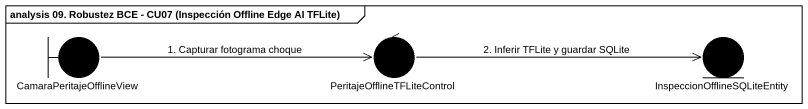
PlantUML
@startuml
mainframe analysis 09. Robustez BCE - CU07 (Inspección Offline Edge AI TFLite)
boundary CamaraPeritajeOfflineView #000000
control PeritajeOfflineTFLiteControl #000000
entity "InspeccionOfflineSQLiteEntity" as InspeccionOfflineSQLiteEntit #000000
CamaraPeritajeOfflineView -right-> PeritajeOfflineTFLiteControl : 1. Capturar fotograma choque
PeritajeOfflineTFLiteControl -right-> InspeccionOfflineSQLiteEntit : 2. Inferir TFLite y guardar SQLite
@enduml
